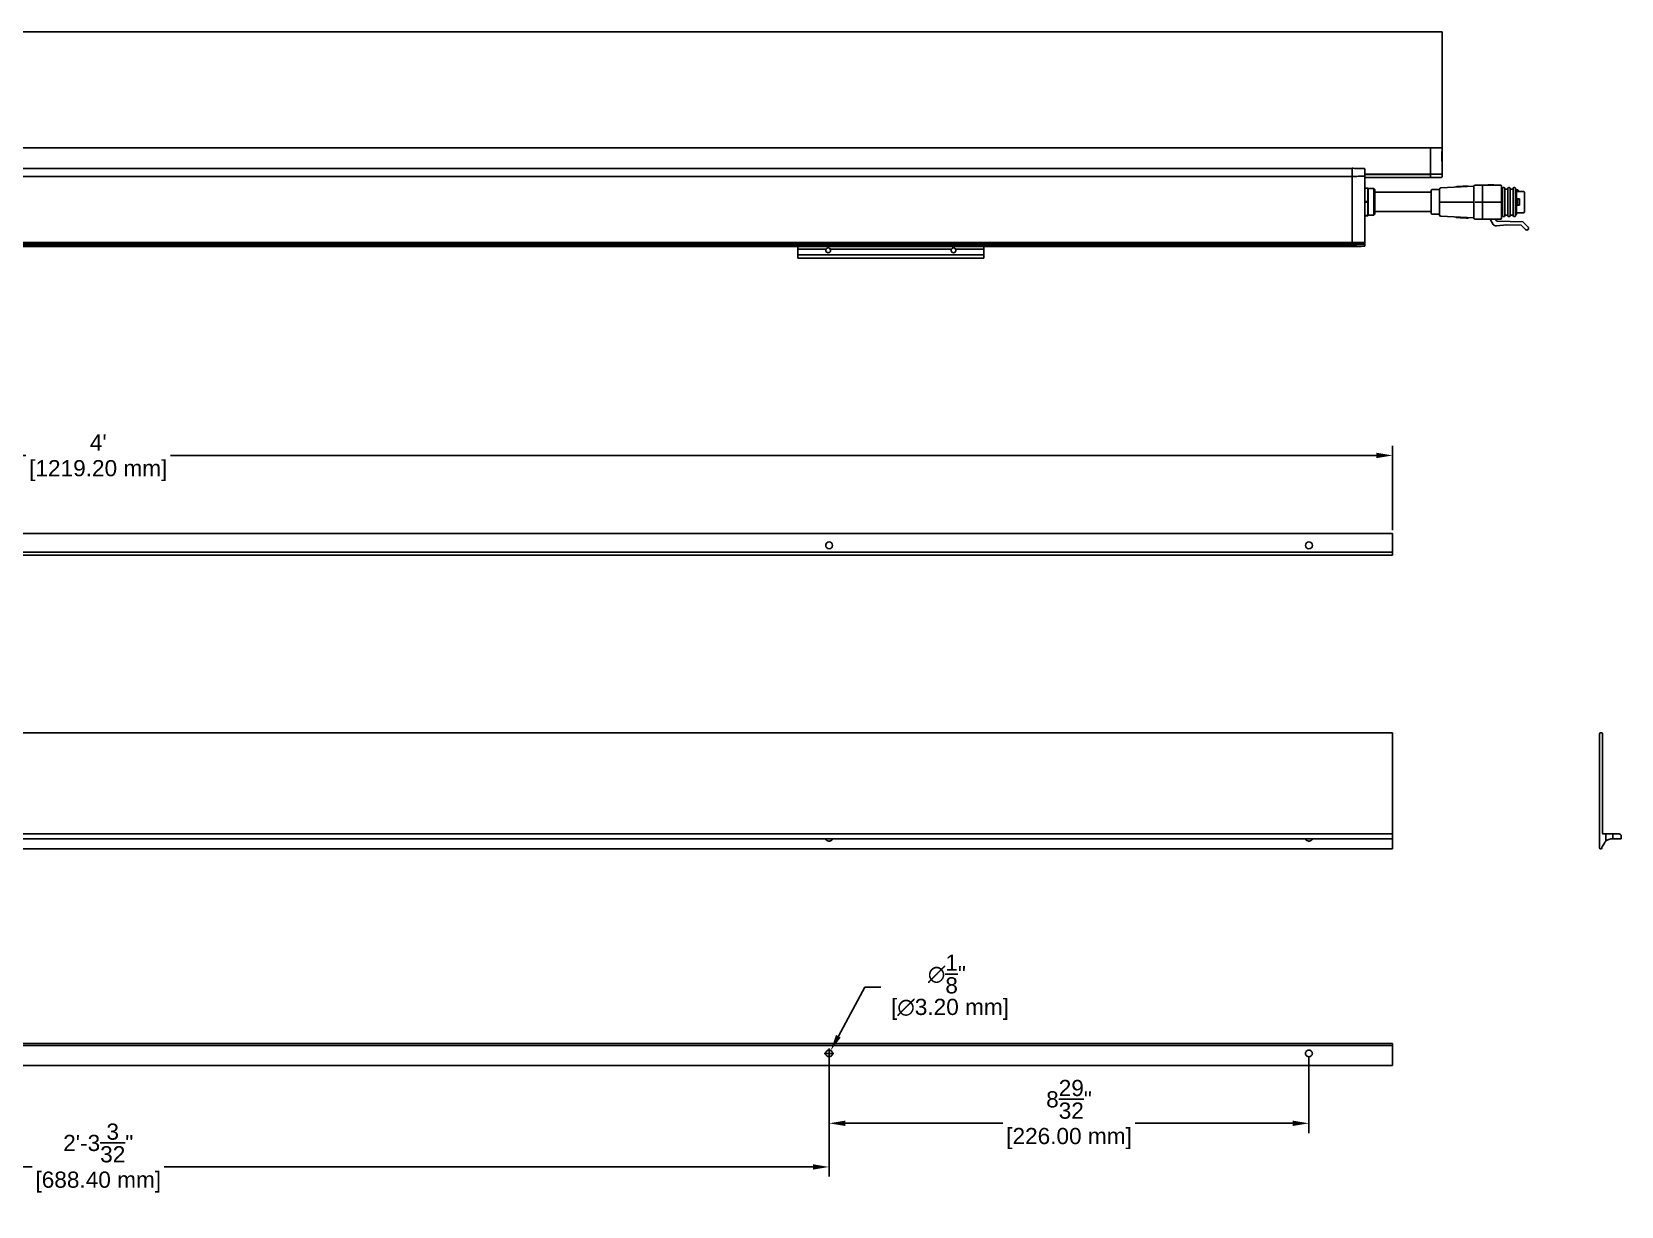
# Model space of a CAD drawing. Header units: inches. Extents: x -1.3 to 57.6, y -2 to 19.8.
# Drawn here: x 28.15 to 57.62, y -1.99 to 19.79 of the extents above; entities that cross this region are included whole.
import ezdxf

# ---------------------------------------------------------------- set-up
doc = ezdxf.new("R2010")
doc.units = ezdxf.units.IN
doc.header["$MEASUREMENT"] = 0
doc.layers.get('Defpoints').update_dxf_attribs({"color": 1})
doc.layers.add('Graze 2.0', color=253, linetype='Continuous')
doc.layers.add('Shield', color=7, linetype='Continuous')
doc.styles.get("Standard").update_dxf_attribs({"font": 'Arial.ttf'})
doc.dimstyles.new('.1 DIM', dxfattribs={"dimscale": 0, "dimtxt": 0.3, "dimasz": 0.3, "dimexe": 0.18, "dimexo": 0.0625, "dimgap": 0.09, "dimtad": 0, "dimtih": 1, "dimtoh": 1, "dimdec": 5, "dimzin": 0, "dimdsep": 46, "dimlunit": 4, "dimtxsty": 'Standard', "dimcen": 0.09, "dimadec": 0, "dimazin": 0, "dimtfac": 1, "dimtdec": 5, "dimtofl": 0, "dimtmove": 0, "dimatfit": 3, "dimfxl": 1, "dimtolj": 1, "dimtzin": 0, "dimarcsym": 0})

# ---------------------------------------------------------------- blocks, each defined once
blk = doc.blocks.new('*D29')
at = {"layer": 'Defpoints', "color": 0, "lineweight": -2, "transparency": 16777216}
for p, q in [((5.385, 10.545), (5.385, 12.11)), ((53.385, 10.545), (53.385, 12.11)), ((5.685, 11.93), (28.042, 11.93)), ((53.085, 11.93), (30.727, 11.93))]:
    blk.add_line(p, q, dxfattribs=at)
at = {"layer": 'Defpoints', "color": 0, "transparency": 16777216}
for p in [(53.385, 11.93), (5.385, 10.483), (53.385, 10.483)]:
    blk.add_point(p, dxfattribs=at)
for points in [[(5.685, 11.98), (5.685, 11.88), (5.385, 11.93)], [(53.085, 11.98), (53.085, 11.88), (53.385, 11.93)]]:
    blk.add_solid(points, dxfattribs=at)
at = {"layer": 'Defpoints', "color": 0, "transparency": 16777216, "char_height": 0.3, "attachment_point": 5}
for s, insert in [("\\A1;4'", (29.385, 12.17)), ('\\A1;[1219.20 mm]', (29.385, 11.649))]:
    blk.add_mtext(s, dxfattribs=dict(at, insert=insert))
blk = doc.blocks.new('*D31')
at = {"layer": 'Defpoints', "color": 0, "lineweight": -2, "transparency": 16777216}
for p, q in [((15.833, 0.779), (15.833, -1.442)), ((42.936, 0.779), (42.936, -1.442)), ((16.133, -1.262), (28.159, -1.262)), ((42.636, -1.262), (30.61, -1.262))]:
    blk.add_line(p, q, dxfattribs=at)
at = {"layer": 'Defpoints', "color": 0, "transparency": 16777216}
for p in [(15.833, 0.842), (42.936, 0.842), (15.833, -1.262)]:
    blk.add_point(p, dxfattribs=at)
for points in [[(16.133, -1.212), (16.133, -1.312), (15.833, -1.262)], [(42.636, -1.212), (42.636, -1.312), (42.936, -1.262)]]:
    blk.add_solid(points, dxfattribs=at)
at = {"layer": 'Defpoints', "color": 0, "transparency": 16777216, "char_height": 0.3, "attachment_point": 5}
for s, insert in [('\\A1;2\'-3{\\H1x;\\S3/32;}"', (29.385, -0.817)), ('\\A1;[688.40 mm]', (29.385, -1.543))]:
    blk.add_mtext(s, dxfattribs=dict(at, insert=insert))
blk = doc.blocks.new('*D32')
at = {"layer": 'Defpoints', "color": 0, "lineweight": -2, "transparency": 16777216}
for p, q in [((42.936, 0.779), (42.936, -0.633)), ((51.833, 0.779), (51.833, -0.633)), ((43.236, -0.453), (46.159, -0.453)), ((51.533, -0.453), (48.61, -0.453))]:
    blk.add_line(p, q, dxfattribs=at)
at = {"layer": 'Defpoints', "color": 0, "transparency": 16777216}
for p in [(42.936, 0.842), (51.833, 0.842), (42.936, -0.453)]:
    blk.add_point(p, dxfattribs=at)
for points in [[(43.236, -0.403), (43.236, -0.503), (42.936, -0.453)], [(51.533, -0.403), (51.533, -0.503), (51.833, -0.453)]]:
    blk.add_solid(points, dxfattribs=at)
at = {"layer": 'Defpoints', "color": 0, "transparency": 16777216, "char_height": 0.3, "attachment_point": 5}
for s, insert in [('\\A1;8{\\H1x;\\S29/32;}"', (47.385, -0.008)), ('\\A1;[226.00 mm]', (47.385, -0.734))]:
    blk.add_mtext(s, dxfattribs=dict(at, insert=insert))
blk = doc.blocks.new('*D35')
at = {"layer": 'Defpoints', "color": 0, "lineweight": -2, "transparency": 16777216}
for p, q in [((43.597, 2.07), (43.108, 1.161)), ((43.897, 2.07), (43.597, 2.07)), ((42.936, 0.752), (42.936, 0.932)), ((42.846, 0.842), (43.026, 0.842))]:
    blk.add_line(p, q, dxfattribs=at)
at = {"layer": 'Defpoints', "color": 0, "transparency": 16777216}
for p in [(42.966, 0.897), (42.906, 0.786)]:
    blk.add_point(p, dxfattribs=at)
blk.add_solid([(43.064, 1.185), (43.152, 1.138), (42.966, 0.897)], dxfattribs=at)
at = {"layer": 'Defpoints', "color": 0, "transparency": 16777216, "insert": (45.12, 2.07), "char_height": 0.3, "attachment_point": 5}
blk.add_mtext('\\A1;∅{\\H1x;\\S1/8;}"\\P [∅3.20 mm]', dxfattribs=at)

msp = doc.modelspace()

# ---------------------------------------------------------------- linework, layer by layer
at = {"layer": 'Graze 2.0'}
for p, q in [((54.085835, 17.592208), (54.085835, 17.5165)), ((54.085835, 17.592208), (54.085835, 17.5165)), ((54.298433, 17.564082), (54.298433, 17.386917)), ((54.30237, 17.586715), (54.30237, 17.5258)), ((54.30237, 17.580134), (54.306307, 17.580134)), ((54.306307, 17.580134), (54.306307, 17.528592)), ((54.306307, 17.50671), (54.306307, 17.457055)), ((54.306307, 17.457055), (54.306307, 17.381011)), ((52.633079, 17.253664), (7.971661, 17.253664)), ((52.633079, 17.105296), (7.971661, 17.105296)), ((52.633079, 17.105296), (52.633079, 15.876591)), ((52.633079, 15.876481), (52.633079, 17.105219)), ((54.085835, 17.145339), (52.869162, 17.145339)), ((54.085835, 17.139781), (52.869162, 17.139781)), ((52.869299, 17.106551), (52.869299, 15.878423)), ((54.306307, 17.374602), (54.306307, 17.381011)), ((54.085835, 17.081018), (52.869162, 17.081018)), ((52.869299, 16.888868), (52.926594, 16.888868)), ((52.926594, 16.883754), (52.869299, 16.883754)), ((52.926594, 16.888868), (52.926594, 16.883754)), ((52.9325, 16.882963), (52.926594, 16.888868)), ((52.9325, 16.882963), (52.926594, 16.883754)), ((52.926594, 16.637093), (52.926594, 16.883754)), ((52.9325, 16.882963), (52.9325, 16.631979)), ((53.037059, 16.878238), (52.9325, 16.878238)), ((53.056744, 16.858553), (53.037059, 16.878238)), ((53.037059, 16.631979), (53.037059, 16.878238)), ((53.056744, 16.858553), (53.056744, 16.405404)), ((54.101568, 16.809144), (53.056784, 16.809144)), ((54.085835, 17.081018), (54.290765, 17.084595)), ((54.101583, 16.631979), (54.101583, 16.84064)), ((54.253157, 16.860325), (54.121268, 16.860325)), ((54.253157, 16.674206), (54.253157, 16.865094)), ((54.277409, 16.89065), (54.892921, 16.922907)), ((54.563298, 16.913827), (54.555555, 16.905227)), ((54.563298, 16.913827), (54.583742, 16.914898)), ((54.583742, 16.914898), (54.604185, 16.915969)), ((54.583742, 16.914898), (54.58417, 16.906726)), ((54.593648, 16.915482), (54.593586, 16.915414)), ((54.593648, 16.915482), (54.614056, 16.916551)), ((54.604185, 16.915969), (54.612785, 16.908226)), ((54.614056, 16.916551), (54.634465, 16.917621)), ((54.614056, 16.916551), (54.614488, 16.908315)), ((54.623845, 16.917), (54.616102, 16.9084)), ((54.623845, 16.917), (54.644288, 16.918071)), ((54.634465, 16.917621), (54.634533, 16.91756)), ((54.644288, 16.918071), (54.664732, 16.919142)), ((54.644288, 16.918071), (54.644717, 16.909899)), ((54.654195, 16.918655), (54.654133, 16.918587)), ((54.654195, 16.918655), (54.674603, 16.919725)), ((54.664732, 16.919142), (54.673332, 16.911399)), ((54.674603, 16.919725), (54.695012, 16.920794)), ((54.674603, 16.919725), (54.675035, 16.911488)), ((54.684392, 16.920173), (54.676648, 16.911573)), ((54.684392, 16.920173), (54.704835, 16.921244)), ((54.695012, 16.920794), (54.69508, 16.920733)), ((54.704835, 16.921244), (54.725278, 16.922316)), ((54.704835, 16.921244), (54.705263, 16.913072)), ((54.714741, 16.921828), (54.71468, 16.92176)), ((54.714741, 16.921828), (54.73515, 16.922898)), ((54.725278, 16.922316), (54.733878, 16.914572)), ((54.73515, 16.922898), (54.755559, 16.923967)), ((54.73515, 16.922898), (54.735582, 16.914661)), ((54.755559, 16.923967), (54.764227, 16.916163)), ((54.75578, 16.923768), (54.765465, 16.924276)), ((54.765465, 16.924276), (54.785986, 16.925351)), ((54.765465, 16.924276), (54.765886, 16.91625)), ((54.785986, 16.925351), (54.794433, 16.917746)), ((54.892921, 16.923563), (54.892921, 16.910505)), ((54.892921, 16.908887), (54.892921, 16.910505)), ((54.892921, 16.685261), (54.892921, 16.908683)), ((54.912606, 16.943248), (55.050401, 16.943248)), ((55.050401, 16.943248), (55.385047, 16.943248)), ((55.050401, 16.919309), (55.050401, 16.943248)), ((55.050401, 16.943248), (55.050401, 16.919309)), ((55.050401, 16.681108), (55.050401, 16.919309)), ((55.050401, 16.919309), (55.050401, 16.681108)), ((55.159011, 16.943248), (55.159011, 16.947776)), ((55.159011, 16.947776), (55.173568, 16.947776)), ((55.185136, 16.947776), (55.212943, 16.947776)), ((55.185136, 16.943248), (55.185136, 16.947776)), ((55.212943, 16.947776), (55.255527, 16.947776)), ((55.212943, 16.943248), (55.212943, 16.947776)), ((55.255526, 16.947776), (55.259115, 16.947776)), ((55.255527, 16.943248), (55.255527, 16.947776)), ((55.259115, 16.943248), (55.259115, 16.947776)), ((55.404732, 16.910505), (55.404732, 16.923563)), ((55.404732, 16.910505), (55.404732, 16.672305)), ((55.424417, 16.868445), (55.412606, 16.868445)), ((55.446071, 16.897973), (55.442134, 16.897973)), ((55.522842, 16.868445), (55.463787, 16.868445)), ((55.544496, 16.897973), (55.540559, 16.897973)), ((55.621268, 16.868445), (55.562212, 16.868445)), ((55.642921, 16.897973), (55.638984, 16.897973)), ((55.672449, 16.868445), (55.660638, 16.868445)), ((55.810244, 16.825138), (55.680322, 16.825138)), ((55.680323, 16.856634), (55.707882, 16.856634)), ((55.707882, 16.856634), (55.739378, 16.825138)), ((52.869299, 16.637093), (52.926594, 16.637093)), ((52.926594, 16.626864), (52.869299, 16.626864)), ((52.9325, 16.631979), (52.926594, 16.637093)), ((52.926594, 16.626864), (52.926594, 16.637093)), ((52.926594, 16.626864), (52.9325, 16.631979)), ((52.926594, 16.380203), (52.926594, 16.626864)), ((52.9325, 16.631979), (52.9325, 16.380994)), ((53.037059, 16.385719), (53.037059, 16.631979)), ((54.101583, 16.423317), (54.101583, 16.631979)), ((54.253157, 16.582369), (54.253157, 16.674206)), ((54.253157, 16.391481), (54.253157, 16.582369)), ((54.271404, 16.628288), (54.892921, 16.628288)), ((54.892921, 16.672305), (54.892921, 16.684794)), ((54.892921, 16.672305), (54.892921, 16.584271)), ((54.892921, 16.571782), (54.892921, 16.584271)), ((54.892921, 16.347892), (54.892921, 16.571315)), ((54.912606, 16.628288), (55.050401, 16.628288)), ((55.050401, 16.681108), (55.050401, 16.575467)), ((55.050401, 16.575467), (55.050401, 16.681108)), ((55.385047, 16.628288), (55.050401, 16.628288)), ((55.050401, 16.337267), (55.050401, 16.575467)), ((55.050401, 16.575467), (55.050401, 16.337267)), ((55.404732, 16.672305), (55.404732, 16.584271)), ((55.404732, 16.584271), (55.404732, 16.34607)), ((55.680323, 16.687343), (55.701439, 16.687343)), ((55.680323, 16.569233), (55.701438, 16.569233)), ((52.869299, 16.380203), (52.926594, 16.380203)), ((52.926594, 16.375089), (52.869299, 16.375089)), ((52.926594, 16.380203), (52.9325, 16.380994)), ((52.926594, 16.375089), (52.9325, 16.380994)), ((52.926594, 16.380203), (52.926594, 16.375089)), ((52.9325, 16.385719), (53.037059, 16.385719)), ((53.037059, 16.385719), (53.056744, 16.405404)), ((53.056784, 16.454813), (54.101568, 16.454813)), ((54.121268, 16.403632), (54.253157, 16.403632)), ((54.892921, 16.333668), (54.277409, 16.365926)), ((54.563292, 16.342749), (54.555549, 16.351349)), ((54.563292, 16.342749), (54.583735, 16.341678)), ((54.583735, 16.341678), (54.584164, 16.34985)), ((54.583735, 16.341678), (54.604179, 16.340606)), ((54.593642, 16.341094), (54.59358, 16.341162)), ((54.593642, 16.341094), (54.61405, 16.340024)), ((54.604179, 16.340606), (54.612779, 16.34835)), ((54.61405, 16.340024), (54.614482, 16.348261)), ((54.61405, 16.340024), (54.634459, 16.338955)), ((54.623839, 16.339576), (54.616095, 16.348176)), ((54.623839, 16.339576), (54.644282, 16.338505)), ((54.634459, 16.338955), (54.634527, 16.339016)), ((54.644282, 16.338505), (54.64471, 16.346676)), ((54.644282, 16.338505), (54.664725, 16.337433)), ((54.654188, 16.337921), (54.654127, 16.337989)), ((54.654188, 16.337921), (54.674597, 16.336851)), ((54.664725, 16.337433), (54.673325, 16.345177)), ((54.674597, 16.336851), (54.675029, 16.345088)), ((54.674597, 16.336851), (54.695006, 16.335782)), ((54.684386, 16.336403), (54.676642, 16.345003)), ((54.684386, 16.336403), (54.704829, 16.335332)), ((54.695006, 16.335782), (54.695074, 16.335843)), ((54.704829, 16.335332), (54.705257, 16.343503)), ((54.704829, 16.335332), (54.725272, 16.33426)), ((54.714735, 16.334748), (54.714674, 16.334816)), ((54.714735, 16.334748), (54.735144, 16.333678)), ((54.725272, 16.33426), (54.733872, 16.342004)), ((54.735144, 16.333678), (54.735576, 16.341914)), ((54.735144, 16.333678), (54.755553, 16.332609)), ((54.755553, 16.332609), (54.764221, 16.340413)), ((54.756063, 16.333068), (54.765459, 16.332576)), ((54.765459, 16.332576), (54.765865, 16.340327)), ((54.765459, 16.332576), (54.786127, 16.331493)), ((54.786127, 16.331493), (54.794284, 16.338838)), ((54.892921, 16.34607), (54.892921, 16.347688)), ((54.892921, 16.34607), (54.892921, 16.333012)), ((55.050401, 16.313327), (54.912606, 16.313327)), ((55.050401, 16.337267), (55.050401, 16.313327)), ((55.050401, 16.313327), (55.050401, 16.337267)), ((55.385047, 16.313327), (55.050401, 16.313327)), ((55.194972, 16.313327), (55.25194, 16.214656)), ((55.295714, 16.313327), (55.313072, 16.283262)), ((55.329604, 16.273427), (55.798331, 16.261153)), ((55.404732, 16.333012), (55.404732, 16.34607)), ((55.424417, 16.38813), (55.412606, 16.38813)), ((55.446071, 16.358603), (55.442134, 16.358603)), ((55.522842, 16.38813), (55.463787, 16.38813)), ((55.544496, 16.358603), (55.540559, 16.358603)), ((55.621268, 16.38813), (55.562212, 16.38813)), ((55.642921, 16.358603), (55.638984, 16.358603)), ((55.672449, 16.38813), (55.660638, 16.38813)), ((55.810244, 16.431437), (55.680322, 16.431437)), ((55.798331, 16.261153), (55.896351, 16.163132)), ((55.503179, 16.205835), (55.309256, 16.185452)), ((55.503179, 16.205835), (55.770434, 16.198836)), ((55.770434, 16.198836), (55.851245, 16.118026)), ((55.896351, 16.11859), (55.895787, 16.118026)), ((52.633079, 15.876591), (7.971661, 15.876591)), ((52.633079, 15.857297), (7.971661, 15.857297)), ((52.633079, 15.837141), (7.971661, 15.837141)), ((52.633079, 15.803344), (7.971661, 15.803344)), ((42.35552, 15.757004), (42.35552, 15.803343)), ((42.882157, 15.757004), (42.35552, 15.757004)), ((42.35552, 15.651447), (42.35552, 15.757004)), ((45.808275, 15.651446), (42.35552, 15.651446)), ((42.35552, 15.586555), (42.35552, 15.651446)), ((45.204992, 15.757004), (42.958803, 15.757004)), ((45.808275, 15.757004), (45.281638, 15.757004)), ((45.808275, 15.757004), (45.808275, 15.803343)), ((45.808275, 15.651447), (45.808275, 15.757004)), ((45.808275, 15.586555), (45.808275, 15.651446)), ((52.633079, 15.857049), (52.633079, 15.876481)), ((52.633079, 15.836497), (52.633079, 15.857049)), ((52.633079, 15.802556), (52.633079, 15.836497)), ((52.869299, 15.878423), (52.869299, 15.861461)), ((52.869299, 15.861461), (52.869299, 15.847837)), ((52.869299, 15.847837), (52.869299, 15.816412)), ((42.35552, 15.586555), (45.808275, 15.586555))]:
    msp.add_line(p, q, dxfattribs=at)
for centre, radius, start, end in [((54.290559, 17.096405), 0.011811, 271, 0), ((54.121268, 16.84064), 0.019685, 90, 180), ((55.412606, 16.860571), 0.007874, 90, 180), ((55.446071, 16.880256), 0.017717, 0, 90), ((55.544496, 16.880256), 0.017717, 0, 90), ((55.642921, 16.880256), 0.017717, 0, 90), ((55.672449, 16.860571), 0.007874, 0, 90), ((55.810244, 16.805453), 0.019685, 0, 90), ((54.121268, 16.423317), 0.019685, 180, 270), ((55.446071, 16.376319), 0.017717, 270, 0), ((55.544496, 16.376319), 0.017717, 270, 0), ((55.642921, 16.376319), 0.017717, 270, 0)]:
    msp.add_arc(centre, radius, start, end, dxfattribs=at)
at = {"layer": 'Graze 2.0', "extrusion": (0, 0, -1)}
for centre, radius, start, end in [((-54.278748, 16.865094), 0.025591, 0, 87), ((-54.912606, 16.923563), 0.019685, 0, 90), ((-55.385047, 16.923563), 0.019685, 90, 180), ((-55.442134, 16.880256), 0.017717, 0, 90), ((-55.540559, 16.880256), 0.017717, 0, 90), ((-55.638984, 16.880256), 0.017717, 0, 90), ((-54.278748, 16.391481), 0.025591, 273, 0), ((-54.912606, 16.333012), 0.019685, 270, 0), ((-55.303083, 16.244184), 0.059055, 264, 330), ((-55.33012, 16.293105), 0.019685, 271.5, 330), ((-55.385047, 16.333012), 0.019685, 180, 270), ((-55.412606, 16.396004), 0.007874, 270, 0), ((-55.442134, 16.376319), 0.017717, 270, 0), ((-55.540559, 16.376319), 0.017717, 270, 0), ((-55.638984, 16.376319), 0.017717, 270, 0), ((-55.672449, 16.396004), 0.007874, 180, 270), ((-55.810244, 16.451122), 0.019685, 180, 270), ((-55.873516, 16.140297), 0.031496, 225, 315), ((-55.87408, 16.140861), 0.031496, 135, 225), ((-42.92048, 15.732895), 0.045276, 147.8266047, 32.1733953), ((-45.243315, 15.732895), 0.045276, 147.8266047, 32.1733953)]:
    msp.add_arc(centre, radius, start, end, dxfattribs=at)
at = {"layer": 'Graze 2.0', "extrusion": (6.12303e-17, 6.12303e-17, -1)}
for centre in [(-42.92048, 15.732895), (-45.243315, 15.732895)]:
    msp.add_arc(centre, 0.045276, 32.1733953, 147.8266047, dxfattribs=at)
at = {"layer": 'Graze 2.0'}
for points, knots in [([(54.30237, 17.80109), (54.30237, 17.801091), (54.30237, 17.799998), (54.30237, 17.795576), (54.30237, 17.792203), (54.30237, 17.78546), (54.30237, 17.782929), (54.30237, 17.777227), (54.30237, 17.774026), (54.30237, 17.76363), (54.30237, 17.755633), (54.30237, 17.746227)], [0, 0, 0, 0, 0.25, 0.25, 0.5, 0.5, 0.625, 0.625, 0.75, 0.75, 1, 1, 1, 1]), ([(54.30237, 17.746227), (54.30237, 17.720889), (54.30237, 17.695008), (54.30237, 17.641967), (54.30237, 17.614813), (54.30237, 17.586715)], [0, 0, 0, 0, 0.5, 0.5, 1, 1, 1, 1]), ([(54.085835, 17.5165), (54.085835, 17.508166), (54.085835, 17.499639), (54.085835, 17.482622), (54.085835, 17.474101), (54.085835, 17.448593), (54.085835, 17.431659), (54.085835, 17.381301), (54.085835, 17.348265), (54.085835, 17.284219), (54.085835, 17.253182), (54.085835, 17.209064), (54.085835, 17.194766), (54.085835, 17.174341), (54.085835, 17.167698), (54.085835, 17.158026), (54.085835, 17.15485), (54.085835, 17.149066), (54.085835, 17.146457), (54.085835, 17.143858)], [0, 0, 0, 0, 0.062788753, 0.062788753, 0.125577505, 0.125577505, 0.251155011, 0.251155011, 0.502310022, 0.502310022, 0.753465032, 0.753465032, 0.879042538, 0.879042538, 0.94183129, 0.94183129, 0.973225667, 0.973225667, 1, 1, 1, 1]), ([(54.085835, 17.5165), (54.085835, 17.50825), (54.085835, 17.499811), (54.085835, 17.482965), (54.085835, 17.47453), (54.085835, 17.449277), (54.085835, 17.432511), (54.085835, 17.382636), (54.085835, 17.349909), (54.085835, 17.286397), (54.085835, 17.255505), (54.085835, 17.197125), (54.085835, 17.169594), (54.085835, 17.145339)], [0, 0, 0, 0, 0.0625, 0.0625, 0.125, 0.125, 0.25, 0.25, 0.5, 0.5, 0.75, 0.75, 1, 1, 1, 1]), ([(54.30237, 17.5258), (54.30237, 17.517585), (54.30237, 17.50919), (54.30237, 17.492418), (54.30237, 17.484022), (54.30237, 17.45888), (54.30237, 17.442187), (54.30237, 17.392519), (54.30237, 17.359966), (54.30237, 17.296701), (54.30237, 17.265997), (54.30237, 17.222404), (54.30237, 17.208267), (54.30237, 17.188022), (54.30237, 17.18143), (54.30237, 17.168621), (54.30237, 17.16244), (54.30237, 17.156408)], [0, 0, 0, 0, 0.0625, 0.0625, 0.125, 0.125, 0.25, 0.25, 0.5, 0.5, 0.75, 0.75, 0.875, 0.875, 0.9375, 0.9375, 1, 1, 1, 1]), ([(52.633079, 17.254547), (52.661455, 17.253713), (52.689831, 17.252879), (52.743389, 17.251303), (52.768571, 17.250563), (52.816379, 17.249156), (52.839005, 17.24849), (52.861631, 17.247824)], [0, 0, 0, 0, 0.372466574, 0.372466574, 0.703008203, 0.703008203, 1, 1, 1, 1]), ([(52.633079, 17.170385), (52.633079, 17.179952), (52.633079, 17.189074), (52.633079, 17.20586), (52.633079, 17.213525), (52.633079, 17.234447), (52.633079, 17.245484), (52.633079, 17.254547)], [0, 0, 0, 0, 0.25, 0.25, 0.5, 0.5, 1, 1, 1, 1]), ([(52.633079, 17.253664), (52.633079, 17.244624), (52.633079, 17.233538), (52.633079, 17.212651), (52.633079, 17.205012), (52.633079, 17.188336), (52.633079, 17.17926), (52.633079, 17.16973)], [0, 0, 0, 0, 0.5, 0.5, 0.75, 0.75, 1, 1, 1, 1]), ([(52.633079, 17.105219), (52.633079, 17.111796), (52.633079, 17.118278), (52.633079, 17.127858), (52.633079, 17.131002), (52.633079, 17.13703), (52.633079, 17.139939), (52.633079, 17.145562), (52.633079, 17.148282), (52.633079, 17.15339), (52.633079, 17.155799), (52.633079, 17.162655), (52.633079, 17.166737), (52.633079, 17.170385)], [0, 0, 0, 0, 0.25, 0.25, 0.375, 0.375, 0.5, 0.5, 0.625, 0.625, 0.75, 0.75, 1, 1, 1, 1]), ([(52.633079, 17.16973), (52.633079, 17.166125), (52.633079, 17.162132), (52.633079, 17.153099), (52.633079, 17.147974), (52.633079, 17.136883), (52.633079, 17.130791), (52.633079, 17.11822), (52.633079, 17.111817), (52.633079, 17.105296)], [0, 0, 0, 0, 0.25, 0.25, 0.5, 0.5, 0.75, 0.75, 1, 1, 1, 1]), ([(52.633079, 17.105219), (52.672046, 17.105319), (52.711014, 17.105418), (52.787198, 17.105611), (52.824415, 17.105706), (52.861631, 17.1058)], [0, 0, 0, 0, 0.511494086, 0.511494086, 1, 1, 1, 1]), ([(52.861631, 17.247824), (52.863855, 17.247758), (52.865918, 17.246588), (52.868614, 17.243233), (52.869299, 17.241079), (52.869299, 17.238966)], [0, 0, 0, 0, 0.5, 0.5, 1, 1, 1, 1]), ([(52.861631, 17.1058), (52.863676, 17.105805), (52.865654, 17.105889), (52.868476, 17.106167), (52.869299, 17.10636), (52.869299, 17.106551)], [0, 0, 0, 0, 0.5, 0.5, 1, 1, 1, 1]), ([(52.869299, 17.238966), (52.869299, 17.230149), (52.869299, 17.219452), (52.869299, 17.199524), (52.869299, 17.192253), (52.869299, 17.176401), (52.869299, 17.167827), (52.869299, 17.158857)], [0, 0, 0, 0, 0.5, 0.5, 0.75, 0.75, 1, 1, 1, 1]), ([(52.869299, 17.158857), (52.869299, 17.155913), (52.869299, 17.152677), (52.869299, 17.145396), (52.869299, 17.141283), (52.869299, 17.13234), (52.869299, 17.127413), (52.869299, 17.11717), (52.869299, 17.111885), (52.869299, 17.106551)], [0, 0, 0, 0, 0.25, 0.25, 0.5, 0.5, 0.75, 0.75, 1, 1, 1, 1]), ([(54.085835, 17.143879), (54.114246, 17.144283), (54.142658, 17.144687), (54.192953, 17.145402), (54.214836, 17.145713), (54.254735, 17.14628), (54.27275, 17.146536), (54.290765, 17.146792)], [0, 0, 0, 0, 0.415919712, 0.415919712, 0.736274066, 0.736274066, 1, 1, 1, 1]), ([(54.085835, 17.143858), (54.085835, 17.143415), (54.085835, 17.142972), (54.085835, 17.134193), (54.085835, 17.126333), (54.085835, 17.111886), (54.085835, 17.105336), (54.085835, 17.094097), (54.085835, 17.089447), (54.085835, 17.082894), (54.085835, 17.081018), (54.085835, 17.081018)], [0, 0, 0, 0, 0.013101127, 0.013101127, 0.259825845, 0.259825845, 0.506550563, 0.506550563, 0.753275282, 0.753275282, 1, 1, 1, 1]), ([(54.085835, 17.081018), (54.085835, 17.081018), (54.085835, 17.082783), (54.085835, 17.08901), (54.085835, 17.093454), (54.085835, 17.104177), (54.085835, 17.110463), (54.085835, 17.12425), (54.085835, 17.131775), (54.085835, 17.139781)], [0, 0, 0, 0, 0.25, 0.25, 0.5, 0.5, 0.75, 0.75, 1, 1, 1, 1]), ([(54.290765, 17.146792), (54.293851, 17.146836), (54.296847, 17.147897), (54.301121, 17.15144), (54.30237, 17.153926), (54.30237, 17.156408)], [0, 0, 0, 0, 0.5, 0.5, 1, 1, 1, 1]), ([(54.30237, 17.156408), (54.30237, 17.140407), (54.30237, 17.125876), (54.30237, 17.109373), (54.30237, 17.104793), (54.30237, 17.098327), (54.30237, 17.096405), (54.30237, 17.096404)], [0, 0, 0, 0, 0.5, 0.5, 0.75, 0.75, 1, 1, 1, 1]), ([(55.175924, 16.947776), (55.175925, 16.947776), (55.176493, 16.947776), (55.179411, 16.947776), (55.182171, 16.947776), (55.185136, 16.947776)], [0, 0, 0, 0, 0.493973384, 0.493973384, 1, 1, 1, 1]), ([(55.424417, 16.376319), (55.424417, 16.376319), (55.424417, 16.376946), (55.424417, 16.379383), (55.424417, 16.381217), (55.424417, 16.388246), (55.424417, 16.394983), (55.424417, 16.411536), (55.424417, 16.421121), (55.424417, 16.442321), (55.424417, 16.453966), (55.424417, 16.47815), (55.424417, 16.490803), (55.424417, 16.51708), (55.424417, 16.530705), (55.424417, 16.571738), (55.424417, 16.59971), (55.424417, 16.656794), (55.424417, 16.684864), (55.424417, 16.726214), (55.424417, 16.739774), (55.424417, 16.765885), (55.424417, 16.778516), (55.424417, 16.802779), (55.424417, 16.814411), (55.424417, 16.83551), (55.424417, 16.84515), (55.424417, 16.861687), (55.424417, 16.868401), (55.424417, 16.877788), (55.424417, 16.880257), (55.424417, 16.880256)], [0, 0, 0, 0, 0.03125, 0.03125, 0.0625, 0.0625, 0.125, 0.125, 0.1875, 0.1875, 0.25, 0.25, 0.3125, 0.3125, 0.375, 0.375, 0.5, 0.5, 0.625, 0.625, 0.6875, 0.6875, 0.75, 0.75, 0.8125, 0.8125, 0.875, 0.875, 0.9375, 0.9375, 1, 1, 1, 1]), ([(55.463787, 16.880256), (55.463787, 16.880256), (55.463787, 16.879643), (55.463787, 16.877211), (55.463787, 16.875371), (55.463787, 16.868338), (55.463787, 16.861628), (55.463787, 16.845065), (55.463787, 16.835496), (55.463787, 16.814306), (55.463787, 16.802655), (55.463787, 16.77847), (55.463787, 16.765822), (55.463787, 16.739557), (55.463787, 16.725925), (55.463787, 16.68488), (55.463787, 16.656916), (55.463787, 16.599838), (55.463787, 16.571752), (55.463787, 16.530408), (55.463787, 16.516843), (55.463787, 16.490724), (55.463787, 16.478089), (55.463787, 16.453828), (55.463787, 16.442195), (55.463787, 16.421091), (55.463787, 16.411439), (55.463787, 16.394904), (55.463787, 16.388177), (55.463787, 16.378795), (55.463787, 16.376319), (55.463787, 16.376319)], [0, 0, 0, 0, 0.03125, 0.03125, 0.0625, 0.0625, 0.125, 0.125, 0.1875, 0.1875, 0.25, 0.25, 0.3125, 0.3125, 0.375, 0.375, 0.5, 0.5, 0.625, 0.625, 0.6875, 0.6875, 0.75, 0.75, 0.8125, 0.8125, 0.875, 0.875, 0.9375, 0.9375, 1, 1, 1, 1]), ([(55.522842, 16.376319), (55.522842, 16.376319), (55.522842, 16.376946), (55.522842, 16.379383), (55.522842, 16.381217), (55.522842, 16.388246), (55.522842, 16.394983), (55.522842, 16.411536), (55.522842, 16.421121), (55.522842, 16.442321), (55.522842, 16.453966), (55.522842, 16.47815), (55.522842, 16.490803), (55.522842, 16.51708), (55.522842, 16.530705), (55.522842, 16.571738), (55.522842, 16.59971), (55.522842, 16.656794), (55.522842, 16.684864), (55.522842, 16.726214), (55.522842, 16.739774), (55.522842, 16.765885), (55.522842, 16.778516), (55.522842, 16.802779), (55.522842, 16.814411), (55.522842, 16.83551), (55.522842, 16.84515), (55.522842, 16.861687), (55.522842, 16.868401), (55.522842, 16.877788), (55.522842, 16.880257), (55.522842, 16.880256)], [0, 0, 0, 0, 0.03125, 0.03125, 0.0625, 0.0625, 0.125, 0.125, 0.1875, 0.1875, 0.25, 0.25, 0.3125, 0.3125, 0.375, 0.375, 0.5, 0.5, 0.625, 0.625, 0.6875, 0.6875, 0.75, 0.75, 0.8125, 0.8125, 0.875, 0.875, 0.9375, 0.9375, 1, 1, 1, 1]), ([(55.562212, 16.880256), (55.562212, 16.880256), (55.562212, 16.879643), (55.562212, 16.877211), (55.562212, 16.875371), (55.562212, 16.868338), (55.562212, 16.861628), (55.562212, 16.845065), (55.562212, 16.835496), (55.562212, 16.814306), (55.562212, 16.802655), (55.562212, 16.77847), (55.562212, 16.765822), (55.562212, 16.739557), (55.562212, 16.725925), (55.562212, 16.68488), (55.562212, 16.656916), (55.562212, 16.599838), (55.562212, 16.571752), (55.562212, 16.530408), (55.562212, 16.516843), (55.562212, 16.490724), (55.562212, 16.478089), (55.562212, 16.453828), (55.562212, 16.442195), (55.562212, 16.421091), (55.562212, 16.411439), (55.562212, 16.394904), (55.562212, 16.388177), (55.562212, 16.378795), (55.562212, 16.376319), (55.562212, 16.376319)], [0, 0, 0, 0, 0.03125, 0.03125, 0.0625, 0.0625, 0.125, 0.125, 0.1875, 0.1875, 0.25, 0.25, 0.3125, 0.3125, 0.375, 0.375, 0.5, 0.5, 0.625, 0.625, 0.6875, 0.6875, 0.75, 0.75, 0.8125, 0.8125, 0.875, 0.875, 0.9375, 0.9375, 1, 1, 1, 1]), ([(55.621268, 16.376319), (55.621268, 16.376319), (55.621268, 16.376946), (55.621268, 16.379383), (55.621268, 16.381217), (55.621268, 16.388246), (55.621268, 16.394983), (55.621268, 16.411536), (55.621268, 16.421121), (55.621268, 16.442321), (55.621268, 16.453966), (55.621268, 16.47815), (55.621268, 16.490803), (55.621268, 16.51708), (55.621268, 16.530705), (55.621268, 16.571738), (55.621268, 16.59971), (55.621268, 16.656794), (55.621268, 16.684864), (55.621268, 16.726214), (55.621268, 16.739774), (55.621268, 16.765885), (55.621268, 16.778516), (55.621268, 16.802779), (55.621268, 16.814411), (55.621268, 16.83551), (55.621268, 16.84515), (55.621268, 16.861687), (55.621268, 16.868401), (55.621268, 16.877788), (55.621268, 16.880257), (55.621268, 16.880256)], [0, 0, 0, 0, 0.03125, 0.03125, 0.0625, 0.0625, 0.125, 0.125, 0.1875, 0.1875, 0.25, 0.25, 0.3125, 0.3125, 0.375, 0.375, 0.5, 0.5, 0.625, 0.625, 0.6875, 0.6875, 0.75, 0.75, 0.8125, 0.8125, 0.875, 0.875, 0.9375, 0.9375, 1, 1, 1, 1]), ([(55.660638, 16.880256), (55.660638, 16.880256), (55.660638, 16.879643), (55.660638, 16.877211), (55.660638, 16.875371), (55.660638, 16.868338), (55.660638, 16.861628), (55.660638, 16.845065), (55.660638, 16.835496), (55.660638, 16.814306), (55.660638, 16.802655), (55.660638, 16.77847), (55.660638, 16.765822), (55.660638, 16.739557), (55.660638, 16.725925), (55.660638, 16.68488), (55.660638, 16.656916), (55.660638, 16.599838), (55.660638, 16.571752), (55.660638, 16.530408), (55.660638, 16.516843), (55.660638, 16.490724), (55.660638, 16.478089), (55.660638, 16.453828), (55.660638, 16.442195), (55.660638, 16.421091), (55.660638, 16.411439), (55.660638, 16.394904), (55.660638, 16.388177), (55.660638, 16.378795), (55.660638, 16.376319), (55.660638, 16.376319)], [0, 0, 0, 0, 0.03125, 0.03125, 0.0625, 0.0625, 0.125, 0.125, 0.1875, 0.1875, 0.25, 0.25, 0.3125, 0.3125, 0.375, 0.375, 0.5, 0.5, 0.625, 0.625, 0.6875, 0.6875, 0.75, 0.75, 0.8125, 0.8125, 0.875, 0.875, 0.9375, 0.9375, 1, 1, 1, 1]), ([(55.680323, 16.860571), (55.680323, 16.860571), (55.680323, 16.858125), (55.680323, 16.849002), (55.680323, 16.842549), (55.680323, 16.826862), (55.680323, 16.817886), (55.680323, 16.798223), (55.680323, 16.787444), (55.680323, 16.765159), (55.680323, 16.753575), (55.680323, 16.729646), (55.680323, 16.717209), (55.680323, 16.67962), (55.680323, 16.654186), (55.680323, 16.615514), (55.680323, 16.602499), (55.680323, 16.576972), (55.680323, 16.564377), (55.680323, 16.539536), (55.680323, 16.527292), (55.680323, 16.503199), (55.680323, 16.491453), (55.680323, 16.469191), (55.680323, 16.458596), (55.680323, 16.438728), (55.680323, 16.429721), (55.680323, 16.414163), (55.680323, 16.407602), (55.680323, 16.39855), (55.680323, 16.396004), (55.680323, 16.396004)], [0, 0, 0, 0, 0.0625, 0.0625, 0.125, 0.125, 0.1875, 0.1875, 0.25, 0.25, 0.3125, 0.3125, 0.375, 0.375, 0.5, 0.5, 0.5625, 0.5625, 0.625, 0.625, 0.6875, 0.6875, 0.75, 0.75, 0.8125, 0.8125, 0.875, 0.875, 0.9375, 0.9375, 1, 1, 1, 1]), ([(55.829929, 16.805453), (55.829929, 16.805453), (55.829929, 16.804773), (55.829929, 16.802264), (55.829929, 16.800449), (55.829929, 16.793949), (55.829929, 16.788104), (55.829929, 16.768627), (55.829929, 16.75274), (55.829929, 16.727759), (55.829929, 16.719176), (55.829929, 16.701558), (55.829929, 16.692484), (55.829929, 16.665254), (55.829929, 16.646902), (55.829929, 16.6191), (55.829929, 16.609731), (55.829929, 16.59124), (55.829929, 16.582112), (55.829929, 16.564093), (55.829929, 16.555201), (55.829929, 16.537681), (55.829929, 16.529008), (55.829929, 16.512179), (55.829929, 16.504103), (55.829929, 16.488772), (55.829929, 16.481459), (55.829929, 16.471719), (55.829929, 16.468673), (55.829929, 16.463059), (55.829929, 16.460483), (55.829929, 16.453964), (55.829929, 16.451122), (55.829929, 16.451123)], [0, 0, 0, 0, 0.03125, 0.03125, 0.0625, 0.0625, 0.125, 0.125, 0.25, 0.25, 0.3125, 0.3125, 0.375, 0.375, 0.5, 0.5, 0.5625, 0.5625, 0.625, 0.625, 0.6875, 0.6875, 0.75, 0.75, 0.8125, 0.8125, 0.875, 0.875, 0.90625, 0.90625, 0.9375, 0.9375, 1, 1, 1, 1]), ([(55.701438, 16.569233), (55.706044, 16.569233), (55.710649, 16.569233), (55.723297, 16.569233), (55.731337, 16.569233), (55.739378, 16.569233)], [0, 0, 0, 0, 0.363923791, 0.363923791, 1, 1, 1, 1]), ([(55.701439, 16.687343), (55.701476, 16.687343), (55.701514, 16.687343), (55.70647, 16.687343), (55.711387, 16.687343), (55.721553, 16.687343), (55.726801, 16.687343), (55.734492, 16.687343), (55.736935, 16.687343), (55.739378, 16.687343)], [0, 0, 0, 0, 0.002979056, 0.002979056, 0.391619451, 0.391619451, 0.806752652, 0.806752652, 1, 1, 1, 1]), ([(55.739378, 16.569233), (55.739378, 16.578953), (55.739378, 16.588766), (55.739378, 16.608482), (55.739378, 16.618362), (55.739378, 16.638165), (55.739378, 16.6481), (55.739378, 16.66781), (55.739378, 16.67761), (55.739378, 16.687343)], [0, 0, 0, 0, 0.25, 0.25, 0.5, 0.5, 0.75, 0.75, 1, 1, 1, 1]), ([(52.633079, 15.857049), (52.661664, 15.857285), (52.69025, 15.857521), (52.766434, 15.858152), (52.814033, 15.858547), (52.861631, 15.858943)], [0, 0, 0, 0, 0.375219095, 0.375219095, 1, 1, 1, 1]), ([(52.633079, 15.836497), (52.661664, 15.837109), (52.69025, 15.837722), (52.766434, 15.839354), (52.814033, 15.840374), (52.861631, 15.841394)], [0, 0, 0, 0, 0.375219345, 0.375219345, 1, 1, 1, 1]), ([(52.861631, 15.877319), (52.863676, 15.877326), (52.865654, 15.877449), (52.868476, 15.877855), (52.869299, 15.87814), (52.869299, 15.878423)], [0, 0, 0, 0, 0.5, 0.5, 1, 1, 1, 1]), ([(52.861631, 15.858943), (52.863677, 15.85896), (52.865656, 15.859238), (52.868476, 15.860162), (52.869299, 15.860812), (52.869299, 15.861461)], [0, 0, 0, 0, 0.5, 0.5, 1, 1, 1, 1]), ([(52.861631, 15.841394), (52.863677, 15.841438), (52.865655, 15.842154), (52.868477, 15.844525), (52.869299, 15.846183), (52.869299, 15.847837)], [0, 0, 0, 0, 0.5, 0.5, 1, 1, 1, 1]), ([(52.869299, 15.816412), (52.869299, 15.814406), (52.868484, 15.81238), (52.865671, 15.80948), (52.863686, 15.808595), (52.861631, 15.808541)], [0, 0, 0, 0, 0.5, 0.5, 1, 1, 1, 1])]:
    msp.add_open_spline(points, degree=3, knots=knots, dxfattribs=at)
for points, degree in [([(54.085835, 17.632049), (54.085835, 17.618933), (54.085835, 17.605657), (54.085835, 17.592208)], 3), ([(54.085835, 17.632049), (54.085835, 17.618939), (54.085835, 17.605666), (54.085835, 17.592208)], 3), ([(54.892921, 16.908887), (54.892921, 16.908819), (54.892921, 16.908751), (54.892921, 16.908683)], 3), ([(55.175924, 16.947776), (55.175924, 16.943248)], 1), ([(54.892921, 16.684794), (54.892921, 16.68495), (54.892921, 16.685105), (54.892921, 16.685261)], 3), ([(54.892921, 16.571782), (54.892921, 16.571626), (54.892921, 16.57147), (54.892921, 16.571315)], 3), ([(55.680323, 16.569233), (55.680323, 16.588918), (55.680323, 16.628288), (55.680323, 16.667658), (55.680323, 16.687343)], 3), ([(55.701439, 16.687343), (55.70144, 16.648455), (55.70144, 16.608119), (55.701438, 16.569233)], 3), ([(54.892921, 16.347688), (54.892921, 16.347756), (54.892921, 16.347824), (54.892921, 16.347892)], 3), ([(52.633079, 15.876481), (52.709263, 15.87676), (52.785447, 15.877039), (52.861631, 15.877319)], 3), ([(52.633079, 15.802556), (52.709263, 15.804551), (52.785447, 15.806546), (52.861631, 15.808541)], 3)]:
    msp.add_open_spline(points, degree=degree, dxfattribs=at)
at = {"layer": 'Shield'}
for p, q in [((6.302372, 19.785592), (54.302368, 19.785592)), ((54.302368, 19.785592), (54.302368, 19.765907)), ((54.302368, 17.915514), (54.302368, 19.765907)), ((54.302368, 17.915514), (54.302368, 17.90764)), ((54.302368, 17.90764), (54.302368, 17.86827)), ((54.302368, 17.86827), (54.302368, 17.817089)), ((54.302368, 17.632049), (6.302372, 17.632049)), ((5.384672, 10.482625), (53.384668, 10.482625)), ((53.384668, 10.482625), (53.384668, 10.443255)), ((53.384668, 10.146476), (53.384668, 10.443255)), ((5.384672, 10.138602), (53.384668, 10.138602)), ((53.384668, 10.079442), (5.384672, 10.079442)), ((53.384668, 10.138602), (53.384668, 10.146476)), ((53.384668, 10.138602), (53.384668, 10.118917)), ((53.384668, 10.099127), (53.384668, 10.118917)), ((53.384668, 10.079442), (53.384668, 10.099127)), ((5.384672, 6.789207), (53.384668, 6.789207)), ((53.384668, 6.789207), (53.384668, 6.769522)), ((57.240119, 6.789207), (57.259908, 6.789207)), ((53.384668, 4.919128), (53.384668, 6.769522)), ((57.220434, 4.655349), (57.220434, 6.769522)), ((57.279593, 4.919128), (57.279593, 6.769522)), ((5.384672, 4.911254), (53.384668, 4.911254)), ((5.384672, 4.820703), (53.384668, 4.820703)), ((53.384668, 4.919128), (53.384668, 4.911254)), ((53.384668, 4.911254), (53.384668, 4.871884)), ((53.384668, 4.871884), (53.384668, 4.820703)), ((57.287467, 4.911254), (57.584247, 4.911254)), ((57.340621, 4.780264), (57.340621, 4.911254)), ((57.623617, 4.820703), (57.449946, 4.820703)), ((57.466606, 4.911254), (57.466606, 4.820703)), ((57.623617, 4.871884), (57.623617, 4.820703)), ((53.384668, 4.635664), (5.384672, 4.635664)), ((57.255687, 4.635664), (57.240119, 4.635664)), ((5.384672, 1.024706), (53.384668, 1.024706)), ((5.384672, 0.989453), (53.384668, 0.989453)), ((53.384668, 1.024706), (53.384668, 1.005021)), ((53.384668, 1.005021), (53.384668, 0.989453)), ((53.384668, 0.621523), (5.384672, 0.621523)), ((53.384668, 0.795194), (53.384668, 0.621523))]:
    msp.add_line(p, q, dxfattribs=at)
at = {"layer": 'Shield', "extrusion": (-6.12303e-17, 7.49855e-33, -1)}
for centre in [(-42.93585, 10.262622), (-51.833487, 10.262622)]:
    msp.add_circle(centre, 0.062992, dxfattribs=at)
at = {"layer": 'Shield'}
for centre, radius, start, end in [((57.240119, 6.769522), 0.019685, 90, 180), ((57.259908, 6.769522), 0.019685, 0, 90), ((57.584247, 4.871884), 0.03937, 0, 90), ((57.240119, 4.655349), 0.019685, 180, 270), ((42.93585, 0.841526), 0.062992, 227.3513003, 312.6485676)]:
    msp.add_arc(centre, radius, start, end, dxfattribs=at)
at = {"layer": 'Shield', "extrusion": (-6.12303e-17, 0, -1)}
msp.add_arc((-57.287467, 4.919128), 0.007874, 270, 0, dxfattribs=at)
at = {"layer": 'Shield', "extrusion": (0, 0, -1)}
msp.add_arc((-51.833487, 0.841526), 0.062992, 227.3514324, 312.6485979, dxfattribs=at)
at = {"layer": 'Shield'}
for points, knots in [([(54.302368, 17.817089), (54.302368, 17.817088), (54.302368, 17.815845), (54.302368, 17.810773), (54.302368, 17.80697), (54.302368, 17.791715), (54.302368, 17.776034), (54.302368, 17.755092)], [0, 0, 0, 0, 0.25, 0.25, 0.5, 0.5, 1, 1, 1, 1]), ([(42.978527, 4.820703), (42.983411, 4.820703), (42.987473, 4.82054), (42.993966, 4.819553), (42.996238, 4.818746), (42.998859, 4.8163), (42.999156, 4.814696), (42.997887, 4.810746), (42.996333, 4.808438), (42.991652, 4.803368), (42.988538, 4.80062), (42.981045, 4.795075), (42.97661, 4.792241), (42.966737, 4.7871), (42.96113, 4.784711), (42.949054, 4.781267), (42.942443, 4.780228), (42.929358, 4.780218), (42.922746, 4.781244), (42.91061, 4.784693), (42.905035, 4.787065), (42.895096, 4.792235), (42.89066, 4.795072), (42.883166, 4.800616), (42.880027, 4.803389), (42.875386, 4.808417), (42.873816, 4.810742), (42.872546, 4.81468), (42.872824, 4.816271), (42.87544, 4.818739), (42.877701, 4.819544), (42.884176, 4.820536), (42.88828, 4.820703), (42.893172, 4.820703)], [0, 0, 0, 0, 0.0625, 0.0625, 0.125, 0.125, 0.1875, 0.1875, 0.25, 0.25, 0.3125, 0.3125, 0.375, 0.375, 0.4375, 0.4375, 0.5, 0.5, 0.5625, 0.5625, 0.625, 0.625, 0.6875, 0.6875, 0.75, 0.75, 0.8125, 0.8125, 0.875, 0.875, 0.9375, 0.9375, 1, 1, 1, 1]), ([(51.876164, 4.820703), (51.881048, 4.820703), (51.88511, 4.82054), (51.891603, 4.819553), (51.893875, 4.818746), (51.896496, 4.8163), (51.896793, 4.814696), (51.895525, 4.810746), (51.89397, 4.808438), (51.889289, 4.803368), (51.886175, 4.80062), (51.878682, 4.795075), (51.874247, 4.792241), (51.864374, 4.7871), (51.858767, 4.784711), (51.846691, 4.781267), (51.84008, 4.780228), (51.826995, 4.780218), (51.820383, 4.781244), (51.808247, 4.784693), (51.802672, 4.787065), (51.792733, 4.792235), (51.788297, 4.795072), (51.780803, 4.800616), (51.777665, 4.803389), (51.773023, 4.808417), (51.771453, 4.810742), (51.770183, 4.81468), (51.770461, 4.816271), (51.773077, 4.818739), (51.775338, 4.819544), (51.781813, 4.820536), (51.785917, 4.820703), (51.79081, 4.820703)], [0, 0, 0, 0, 0.0625, 0.0625, 0.125, 0.125, 0.1875, 0.1875, 0.25, 0.25, 0.3125, 0.3125, 0.375, 0.375, 0.4375, 0.4375, 0.5, 0.5, 0.5625, 0.5625, 0.625, 0.625, 0.6875, 0.6875, 0.75, 0.75, 0.8125, 0.8125, 0.875, 0.875, 0.9375, 0.9375, 1, 1, 1, 1]), ([(53.384668, 4.820703), (53.384668, 4.820703), (53.384668, 4.819459), (53.384668, 4.814387), (53.384668, 4.810584), (53.384668, 4.795329), (53.384668, 4.779648), (53.384668, 4.758706)], [0, 0, 0, 0, 0.25, 0.25, 0.5, 0.5, 1, 1, 1, 1]), ([(57.449946, 4.820703), (57.437593, 4.820703), (57.425387, 4.819459), (57.401277, 4.814387), (57.389566, 4.810584), (57.356337, 4.795329), (57.336106, 4.779648), (57.322796, 4.758706)], [0, 0, 0, 0, 0.25, 0.25, 0.5, 0.5, 1, 1, 1, 1]), ([(42.893172, 0.795194), (42.888288, 0.799693), (42.884227, 0.804828), (42.877734, 0.816342), (42.875461, 0.822461), (42.872841, 0.835191), (42.872543, 0.841597), (42.873812, 0.854137), (42.875366, 0.860147), (42.880048, 0.871378), (42.883161, 0.87656), (42.890654, 0.885807), (42.89509, 0.889927), (42.904963, 0.896753), (42.910569, 0.89957), (42.922645, 0.903444), (42.929256, 0.904513), (42.942342, 0.904523), (42.948954, 0.903469), (42.961089, 0.899591), (42.966664, 0.896797), (42.976604, 0.889937), (42.98104, 0.885812), (42.988533, 0.876567), (42.991672, 0.87133), (42.996314, 0.860194), (42.997884, 0.854144), (42.999154, 0.841653), (42.998876, 0.835324), (42.996259, 0.822515), (42.993998, 0.816418), (42.987524, 0.8049), (42.983419, 0.7997), (42.978527, 0.795194)], [0, 0, 0, 0, 0.0625, 0.0625, 0.125, 0.125, 0.1875, 0.1875, 0.25, 0.25, 0.3125, 0.3125, 0.375, 0.375, 0.4375, 0.4375, 0.5, 0.5, 0.5625, 0.5625, 0.625, 0.625, 0.6875, 0.6875, 0.75, 0.75, 0.8125, 0.8125, 0.875, 0.875, 0.9375, 0.9375, 1, 1, 1, 1]), ([(51.79081, 0.795194), (51.785925, 0.799693), (51.781864, 0.804828), (51.775371, 0.816342), (51.773098, 0.822461), (51.770478, 0.835191), (51.77018, 0.841597), (51.771449, 0.854137), (51.773003, 0.860147), (51.777685, 0.871378), (51.780799, 0.87656), (51.788291, 0.885807), (51.792727, 0.889927), (51.8026, 0.896753), (51.808206, 0.89957), (51.820282, 0.903444), (51.826893, 0.904513), (51.839979, 0.904523), (51.846591, 0.903469), (51.858726, 0.899591), (51.864301, 0.896797), (51.874241, 0.889937), (51.878677, 0.885812), (51.88617, 0.876567), (51.889309, 0.87133), (51.893951, 0.860194), (51.895521, 0.854144), (51.896791, 0.841653), (51.896513, 0.835324), (51.893896, 0.822515), (51.891635, 0.816418), (51.885161, 0.8049), (51.881056, 0.7997), (51.876164, 0.795194)], [0, 0, 0, 0, 0.0625, 0.0625, 0.125, 0.125, 0.1875, 0.1875, 0.25, 0.25, 0.3125, 0.3125, 0.375, 0.375, 0.4375, 0.4375, 0.5, 0.5, 0.5625, 0.5625, 0.625, 0.625, 0.6875, 0.6875, 0.75, 0.75, 0.8125, 0.8125, 0.875, 0.875, 0.9375, 0.9375, 1, 1, 1, 1]), ([(53.384668, 0.922344), (53.384668, 0.915685), (53.384668, 0.907435), (53.384668, 0.888365), (53.384668, 0.877879), (53.384668, 0.855642), (53.384668, 0.84379), (53.384668, 0.819845), (53.384668, 0.80755), (53.384668, 0.795194)], [0, 0, 0, 0, 0.25, 0.25, 0.5, 0.5, 0.75, 0.75, 1, 1, 1, 1])]:
    msp.add_open_spline(points, degree=3, knots=knots, dxfattribs=at)
for points in [[(54.302368, 17.755092), (54.302368, 17.730911), (54.302368, 17.706166), (54.302368, 17.680825)], [(54.302368, 17.632049), (54.302368, 17.648563), (54.302368, 17.664802), (54.302368, 17.680825)], [(53.384668, 4.758706), (53.384668, 4.734526), (53.384668, 4.709781), (53.384668, 4.684439)], [(57.322796, 4.758706), (57.307427, 4.734526), (57.292962, 4.709781), (57.279593, 4.684439)], [(53.384668, 4.635664), (53.384668, 4.652177), (53.384668, 4.668417), (53.384668, 4.684439)], [(57.255687, 4.635664), (57.263135, 4.652177), (57.271143, 4.668417), (57.279593, 4.684439)], [(53.384668, 0.965547), (53.384668, 0.973997), (53.384668, 0.982005), (53.384668, 0.989453)], [(53.384668, 0.965546), (53.384668, 0.952178), (53.384668, 0.937712), (53.384668, 0.922344)]]:
    msp.add_open_spline(points, degree=3, dxfattribs=at)

# ---------------------------------------------------------------- dimensions: what is measured, and where the dimension line sits
at = {"layer": 'Defpoints'}
for base, p1, p2, picture, middle in [((53.384668, 11.929934), (5.384672, 10.482625), (53.384668, 10.482625), '*D29', (29.38467, 11.929934)), ((15.83349, -1.261885), (42.93585, 0.841526), (15.83349, 0.841526), '*D31', (29.38467, -1.261885)), ((42.93585, -0.453402), (51.833487, 0.841526), (42.93585, 0.841526), '*D32', (47.384668, -0.453402))]:
    dim = msp.add_linear_dim(base=base, p1=p1, p2=p2, dimstyle='.1 DIM', override={"dimscale": 1, "dimpost": '\\X'}, dxfattribs=at)
    dim.commit()
    dim.dimension.update_dxf_attribs({"geometry": picture, "text_midpoint": middle})
dim = msp.add_diameter_dim_2p(p1=(42.906017, 0.786041), p2=(42.965682, 0.897011), dimstyle='.1 DIM', override={"dimscale": 1, "dimpost": '\\X'}, dxfattribs=at)
dim.commit()
dim.dimension.update_dxf_attribs({"geometry": '*D35', "text_midpoint": (45.120289, 2.07042), "dimtype": 163})

doc.saveas('drawing.dxf')
